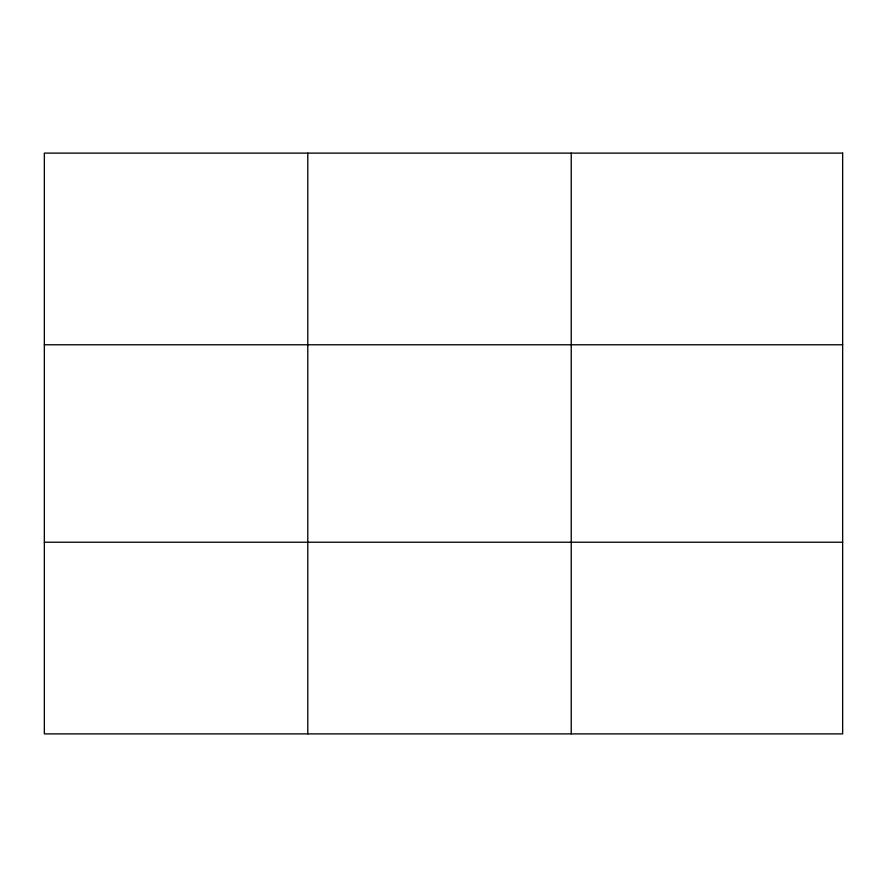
<?xml version="1.0" encoding="UTF-8"?>
<svg xmlns="http://www.w3.org/2000/svg" width="887" height="887" viewBox="0 0 887 887"><rect width="100%" height="100%" fill="white"/><g stroke="black" fill="none" stroke-linecap="round" stroke-linejoin="round"><path stroke-width="1.33" d="M307.789 153.118L307.789 733.882M571.228 153.118L571.228 733.882M44.35 344.777L842.65 344.777M44.35 542.223L842.65 542.223M842.65 153.118L842.65 733.882L44.35 733.882L44.35 153.118L842.65 153.118"/></g></svg>
